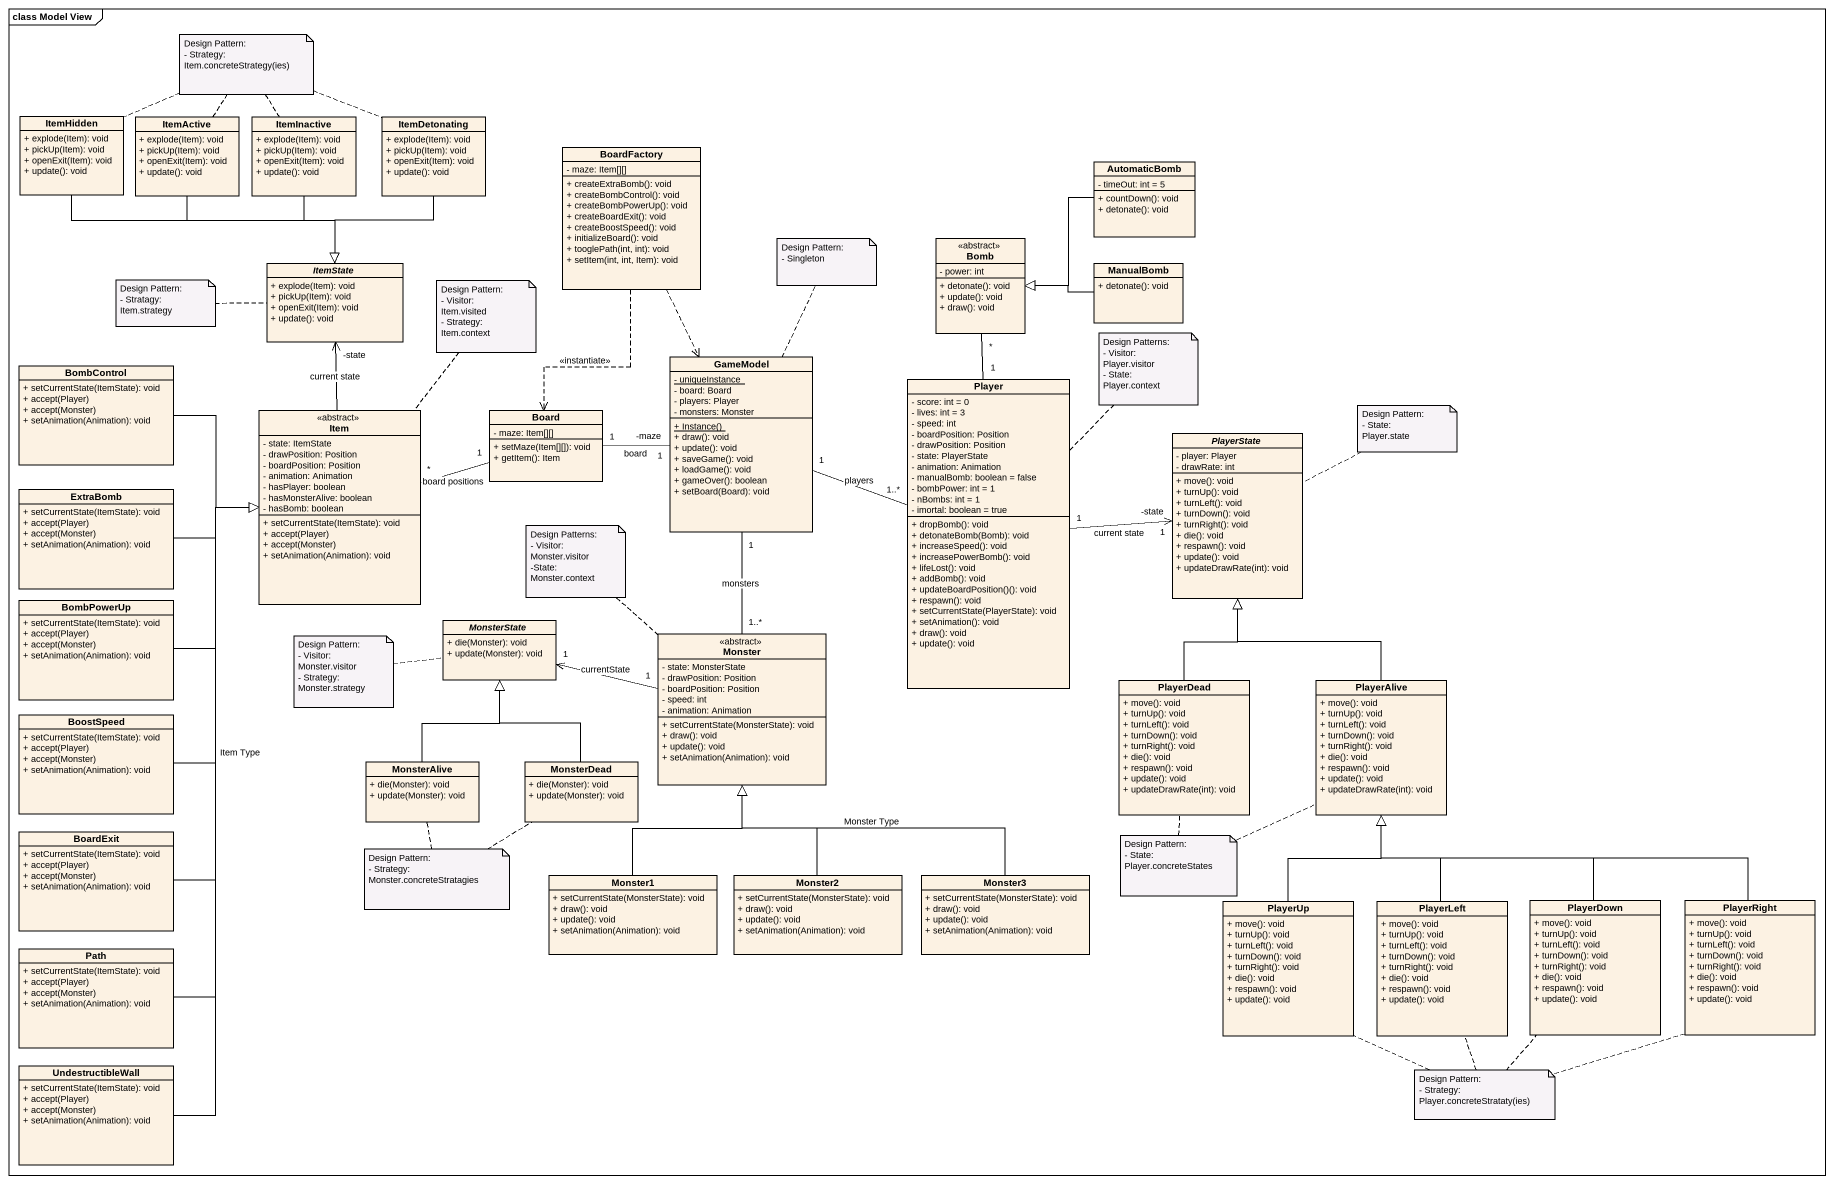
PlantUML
@startuml
mainframe class Model View
hide circle
hide empty members
skinparam classAttributeIconSize 0
class ItemHidden {
  + explode(Item): void
  + pickUp(Item): void
  + openExit(Item): void
  + update(): void
}
class ItemActive {
  + explode(Item): void
  + pickUp(Item): void
  + openExit(Item): void
  + update(): void
}
class ItemInactive {
  + explode(Item): void
  + pickUp(Item): void
  + openExit(Item): void
  + update(): void
}
class ItemDetonating {
  + explode(Item): void
  + pickUp(Item): void
  + openExit(Item): void
  + update(): void
}
class BoardFactory {
  - maze: Item[][]
  + createExtraBomb(): void
  + createBombControl(): void
  + createBombPowerUp(): void
  + createBoardExit(): void
  + createBoostSpeed(): void
  + initializeBoard(): void
  + tooglePath(int, int): void
  + setItem(int, int, Item): void
}
class AutomaticBomb {
  - timeOut: int = 5
  + countDown(): void
  + detonate(): void
}
class Bomb <<abstract>> {
  - power: int
  + detonate(): void
  + update(): void
  + draw(): void
}
abstract class ItemState {
  + explode(Item): void
  + pickUp(Item): void
  + openExit(Item): void
  + update(): void
}
class ManualBomb {
  + detonate(): void
}
class GameModel {
  {static} - uniqueInstance
  - board: Board
  - players: Player
  - monsters: Monster
  {static} + Instance()
  + draw(): void
  + update(): void
  + saveGame(): void
  + loadGame(): void
  + gameOver(): boolean
  + setBoard(Board): void
}
class BombControl {
  + setCurrentState(ItemState): void
  + accept(Player)
  + accept(Monster)
  + setAnimation(Animation): void
}
class Player {
  - score: int = 0
  - lives: int = 3
  - speed: int
  - boardPosition: Position
  - drawPosition: Position
  - state: PlayerState
  - animation: Animation
  - manualBomb: boolean = false
  - bombPower: int = 1
  - nBombs: int = 1
  - imortal: boolean = true
  + dropBomb(): void
  + detonateBomb(Bomb): void
  + increaseSpeed(): void
  + increasePowerBomb(): void
  + lifeLost(): void
  + addBomb(): void
  + updateBoardPosition()(): void
  + respawn(): void
  + setCurrentState(PlayerState): void
  + setAnimation(): void
  + draw(): void
  + update(): void
}
class Item <<abstract>> {
  - state: ItemState
  - drawPosition: Position
  - boardPosition: Position
  - animation: Animation
  - hasPlayer: boolean
  - hasMonsterAlive: boolean
  - hasBomb: boolean
  + setCurrentState(ItemState): void
  + accept(Player)
  + accept(Monster)
  + setAnimation(Animation): void
}
class Board {
  - maze: Item[][]
  + setMaze(Item[][]): void
  + getItem(): Item
}
abstract class PlayerState {
  - player: Player
  - drawRate: int
  + move(): void
  + turnUp(): void
  + turnLeft(): void
  + turnDown(): void
  + turnRight(): void
  + die(): void
  + respawn(): void
  + update(): void
  + updateDrawRate(int): void
}
class ExtraBomb {
  + setCurrentState(ItemState): void
  + accept(Player)
  + accept(Monster)
  + setAnimation(Animation): void
}
class BombPowerUp {
  + setCurrentState(ItemState): void
  + accept(Player)
  + accept(Monster)
  + setAnimation(Animation): void
}
abstract class MonsterState {
  + die(Monster): void
  + update(Monster): void
}
class Monster <<abstract>> {
  - state: MonsterState
  - drawPosition: Position
  - boardPosition: Position
  - speed: int
  - animation: Animation
  + setCurrentState(MonsterState): void
  + draw(): void
  + update(): void
  + setAnimation(Animation): void
}
class PlayerDead {
  + move(): void
  + turnUp(): void
  + turnLeft(): void
  + turnDown(): void
  + turnRight(): void
  + die(): void
  + respawn(): void
  + update(): void
  + updateDrawRate(int): void
}
class PlayerAlive {
  + move(): void
  + turnUp(): void
  + turnLeft(): void
  + turnDown(): void
  + turnRight(): void
  + die(): void
  + respawn(): void
  + update(): void
  + updateDrawRate(int): void
}
class BoostSpeed {
  + setCurrentState(ItemState): void
  + accept(Player)
  + accept(Monster)
  + setAnimation(Animation): void
}
class MonsterAlive {
  + die(Monster): void
  + update(Monster): void
}
class MonsterDead {
  + die(Monster): void
  + update(Monster): void
}
class BoardExit {
  + setCurrentState(ItemState): void
  + accept(Player)
  + accept(Monster)
  + setAnimation(Animation): void
}
class Monster1 {
  + setCurrentState(MonsterState): void
  + draw(): void
  + update(): void
  + setAnimation(Animation): void
}
class Monster2 {
  + setCurrentState(MonsterState): void
  + draw(): void
  + update(): void
  + setAnimation(Animation): void
}
class Monster3 {
  + setCurrentState(MonsterState): void
  + draw(): void
  + update(): void
  + setAnimation(Animation): void
}
class PlayerUp {
  + move(): void
  + turnUp(): void
  + turnLeft(): void
  + turnDown(): void
  + turnRight(): void
  + die(): void
  + respawn(): void
  + update(): void
}
class PlayerLeft {
  + move(): void
  + turnUp(): void
  + turnLeft(): void
  + turnDown(): void
  + turnRight(): void
  + die(): void
  + respawn(): void
  + update(): void
}
class PlayerDown {
  + move(): void
  + turnUp(): void
  + turnLeft(): void
  + turnDown(): void
  + turnRight(): void
  + die(): void
  + respawn(): void
  + update(): void
}
class PlayerRight {
  + move(): void
  + turnUp(): void
  + turnLeft(): void
  + turnDown(): void
  + turnRight(): void
  + die(): void
  + respawn(): void
  + update(): void
}
class Path {
  + setCurrentState(ItemState): void
  + accept(Player)
  + accept(Monster)
  + setAnimation(Animation): void
}
class UndestructibleWall {
  + setCurrentState(ItemState): void
  + accept(Player)
  + accept(Monster)
  + setAnimation(Animation): void
}
ItemHidden -right-|> ItemState
ItemActive --|> ItemState
ItemInactive --|> ItemState
ItemDetonating --|> ItemState
BoardFactory ..> GameModel
BoardFactory ..> Board : <<instantiate>>
AutomaticBomb -left-|> Bomb
ManualBomb -left-|> Bomb
GameModel "1" -right- "1..*" Player : players
GameModel "-maze\n1" -left- "1" Board : board
GameModel "1" -- "1..*" Monster : monsters
BombControl -right-|> Item
Player "1" -up- "*" Bomb
Player "1" -right-> "-state\n1" PlayerState : current state
Item -up-> "-state" ItemState : current state
Board "1" -left- "*" Item : board positions
ExtraBomb -right-|> Item
BombPowerUp -right-|> Item
Monster "1" -left-> "1" MonsterState : currentState
PlayerDead -up-|> PlayerState
PlayerAlive -up-|> PlayerState
BoostSpeed -up-|> Item
MonsterAlive -up-|> MonsterState
MonsterDead -up-|> MonsterState
BoardExit -up-|> Item
Monster1 -up-|> Monster
Monster2 -up-|> Monster
Monster3 -up-|> Monster : Monster Type
PlayerUp -up-|> PlayerAlive
PlayerLeft -up-|> PlayerAlive
PlayerDown -up-|> PlayerAlive
PlayerRight -left-|> PlayerAlive
Path -up-|> Item : Item Type
UndestructibleWall -up-|> Item
note as N1
  Design Pattern:
  - Strategy:
  Item.concreteStrategy(ies)
end note
N1 .. ItemDetonating
N1 .. ItemInactive
N1 .. ItemActive
N1 .. ItemHidden
note top of GameModel
  Design Pattern:
  - Singleton
end note
note left of ItemState
  Design Pattern:
  - Stratagy:
  Item.strategy
end note
note top of Item
  Design Pattern:
  - Visitor:
  Item.visited
  - Strategy:
  Item.context
end note
note top of Player
  Design Patterns:
  - Visitor:
  Player.visitor
  - State:
  Player.context
end note
note right of PlayerState
  Design Pattern:
  - State:
  Player.state
end note
note top of Monster
  Design Patterns:
  - Visitor:
  Monster.visitor
  -State:
  Monster.context
end note
note left of MonsterState
  Design Pattern:
  - Visitor:
  Monster.visitor
  - Strategy:
  Monster.strategy
end note
note as N9
  Design Pattern:
  - Strategy:
  Monster.concreteStratagies
end note
N9 .. MonsterAlive
N9 .. MonsterDead
note as N10
  Design Pattern:
  - State:
  Player.concreteStates
end note
N10 .. PlayerDead
N10 .. PlayerAlive
note as N11
  Design Pattern:
  - Strategy:
  Player.concreteStrataty(ies)
end note
N11 .. PlayerRight
N11 .. PlayerDown
N11 .. PlayerLeft
N11 .. PlayerUp
@enduml
